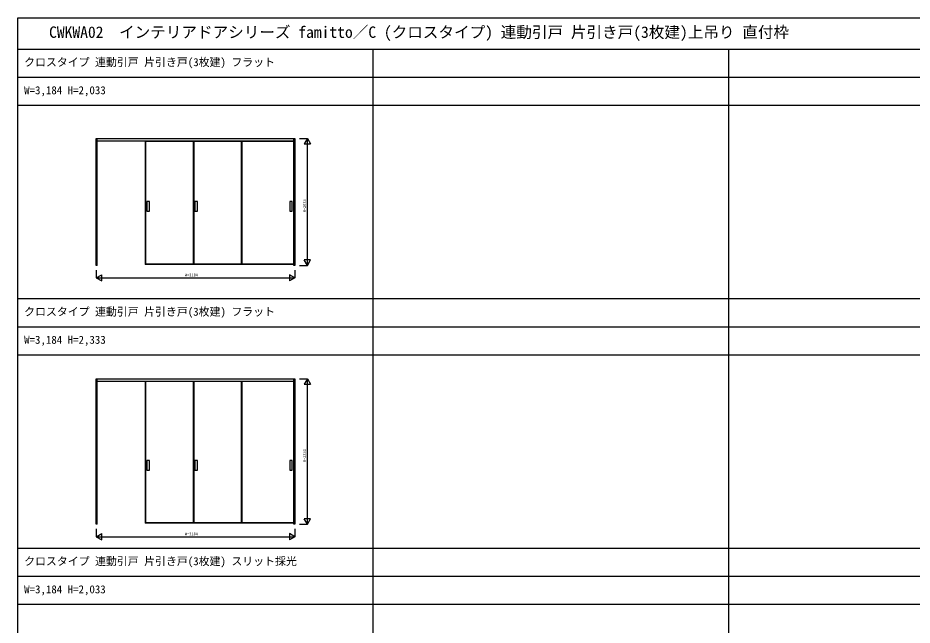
# Model space of a CAD drawing. Units: millimetres, scale not verified. Extents: x -14340 to 14341, y -10000 to 10000.
# Drawn here: x -14340 to 1, y 267 to 10000 of the extents above; entities that cross this region are included whole.
import ezdxf
from ezdxf.enums import TextEntityAlignment as Align

# ---------------------------------------------------------------- set-up
doc = ezdxf.new("R2010")
doc.units = ezdxf.units.MM
doc.header["$LTSCALE"] = 50
for name, color, linetype in [('0-0_0', 7, 'Continuous'), ('0-1_YKK_A1', 4, 'Continuous'), ('0-4_YKK_F1', 7, 'Continuous'), ('0-5_YKK_N1', 2, 'Continuous')]:
    doc.layers.add(name, color=color, linetype=linetype)
doc.styles.add('ＭＳ ゴシック', font='')
doc.styles.get('ＭＳ ゴシック').set_extended_font_data('MS Gothic')

msp = doc.modelspace()

# ---------------------------------------------------------------- linework, layer by layer
at = {"layer": '0-1_YKK_A1'}
for p, q in [((-13081.7, 8066.9), (-9897.7, 8066.9)), ((-13081.7, 6033.9), (-13081.7, 8066.9)), ((-13066.7, 6033.9), (-13066.7, 8066.9)), ((-9912.7, 6033.9), (-9912.7, 8066.9)), ((-9897.7, 8066.9), (-9897.7, 6033.9)), ((-13066.7, 8027.9), (-9912.7, 8027.9)), ((-12300.7, 8027.9), (-12300.7, 6048.9)), ((-12290.7, 8027.9), (-12290.7, 6048.9)), ((-12290.7, 8026.9), (-11530.7, 8026.9)), ((-11530.7, 8027.9), (-11530.7, 6048.9)), ((-11520.7, 8027.9), (-11520.7, 6048.9)), ((-11520.7, 8026.9), (-10760.7, 8026.9)), ((-10760.7, 8027.9), (-10760.7, 6048.9)), ((-10750.7, 8027.9), (-10750.7, 6048.9)), ((-10750.7, 8026.9), (-9912.7, 8026.9)), ((-13066.7, 6033.9), (-13081.7, 6033.9)), ((-9912.7, 6048.9), (-12300.7, 6048.9)), ((-11530.7, 6054.9), (-12290.7, 6054.9)), ((-10760.7, 6054.9), (-11520.7, 6054.9)), ((-9912.7, 6054.9), (-10750.7, 6054.9)), ((-9897.7, 6033.9), (-9912.7, 6033.9)), ((-13081.7, 4216.9), (-9897.7, 4216.9)), ((-13081.7, 1883.9), (-13081.7, 4216.9)), ((-13066.7, 1883.9), (-13066.7, 4216.9)), ((-13066.7, 4177.9), (-9912.7, 4177.9)), ((-12300.7, 4177.9), (-12300.7, 1898.9)), ((-12290.7, 4177.9), (-12290.7, 1898.9)), ((-12290.7, 4176.9), (-11530.7, 4176.9)), ((-11530.7, 4177.9), (-11530.7, 1898.9)), ((-11520.7, 4177.9), (-11520.7, 1898.9)), ((-11520.7, 4176.9), (-10760.7, 4176.9)), ((-10760.7, 4177.9), (-10760.7, 1898.9)), ((-10750.7, 4177.9), (-10750.7, 1898.9)), ((-10750.7, 4176.9), (-9912.7, 4176.9)), ((-9912.7, 1883.9), (-9912.7, 4216.9)), ((-9897.7, 4216.9), (-9897.7, 1883.9)), ((-13066.7, 1883.9), (-13081.7, 1883.9)), ((-9912.7, 1898.9), (-12300.7, 1898.9)), ((-11530.7, 1904.9), (-12290.7, 1904.9)), ((-10760.7, 1904.9), (-11520.7, 1904.9)), ((-9912.7, 1904.9), (-10750.7, 1904.9)), ((-9897.7, 1883.9), (-9912.7, 1883.9))]:
    msp.add_line(p, q, dxfattribs=at)
for points in [[(-12231.2, 7055.4), (-12270.2, 7055.4), (-12270.2, 6902.4), (-12231.2, 6902.4)], [(-11461.2, 7055.4), (-11500.2, 7055.4), (-11500.2, 6902.4), (-11461.2, 6902.4)], [(-9940.2, 7055.4), (-9979.2, 7055.4), (-9979.2, 6902.4), (-9940.2, 6902.4)], [(-12231.2, 2905.4), (-12270.2, 2905.4), (-12270.2, 2752.4), (-12231.2, 2752.4)], [(-11461.2, 2905.4), (-11500.2, 2905.4), (-11500.2, 2752.4), (-11461.2, 2752.4)], [(-9940.2, 2905.4), (-9979.2, 2905.4), (-9979.2, 2752.4), (-9940.2, 2752.4)]]:
    msp.add_lwpolyline(points, close=True, dxfattribs=at)
at = {"layer": '0-4_YKK_F1'}
for p, q in [((-14339.7, 10000.4), (14341.32, 10000.4)), ((-14339.7, -9999.6), (-14339.7, 10000.4)), ((-14339.7, 9500.4), (14160.3, 9500.4)), ((-8639.7, -9999.6), (-8639.7, 9500.4)), ((-2939.7, -9999.6), (-2939.7, 9500.4)), ((-14339.7, 9050.4), (14160.3, 9050.4)), ((-14339.7, 8600.4), (14160.3, 8600.4)), ((-14339.7, 5500.4), (14160.3, 5500.4)), ((-14339.7, 5050.4), (14160.3, 5050.4)), ((-14339.7, 4600.4), (14160.3, 4600.4)), ((-14339.7, 1500.4), (14160.3, 1500.4)), ((-14339.7, 1050.4), (14160.3, 1050.4)), ((-14339.7, 600.4), (14160.3, 600.4))]:
    msp.add_line(p, q, dxfattribs=at)
at = {"layer": '0-5_YKK_N1'}
for p, q in [((-9822.7, 8066.9), (-9697.7, 8066.9)), ((-9697.7, 8066.9), (-9747.7, 7980.3)), ((-9697.7, 6033.9), (-9697.7, 8066.9)), ((-9697.7, 8066.9), (-9647.7, 7980.3)), ((-9747.7, 7980.3), (-9647.7, 7980.3)), ((-9822.7, 6033.9), (-9697.7, 6033.9)), ((-9697.7, 6033.9), (-9747.7, 6120.5)), ((-9647.7, 6120.5), (-9747.7, 6120.5)), ((-9697.7, 6033.9), (-9647.7, 6120.5)), ((-13081.7, 5958.9), (-13081.7, 5833.9)), ((-13081.7, 5833.9), (-12995.1, 5883.9)), ((-12995.1, 5783.9), (-12995.1, 5883.9)), ((-9897.7, 5833.9), (-9984.3, 5883.9)), ((-9984.3, 5883.9), (-9984.3, 5783.9)), ((-9897.7, 5958.9), (-9897.7, 5833.9)), ((-13081.7, 5833.9), (-9897.7, 5833.9)), ((-13081.7, 5833.9), (-12995.1, 5783.9)), ((-9897.7, 5833.9), (-9984.3, 5783.9)), ((-9822.7, 4216.9), (-9697.7, 4216.9)), ((-9697.7, 4216.9), (-9747.7, 4130.3)), ((-9697.7, 1883.9), (-9697.7, 4216.9)), ((-9697.7, 4216.9), (-9647.7, 4130.3)), ((-9747.7, 4130.3), (-9647.7, 4130.3)), ((-9822.7, 1883.9), (-9697.7, 1883.9)), ((-9697.7, 1883.9), (-9747.7, 1970.5)), ((-9647.7, 1970.5), (-9747.7, 1970.5)), ((-9697.7, 1883.9), (-9647.7, 1970.5)), ((-13081.7, 1808.9), (-13081.7, 1683.9)), ((-13081.7, 1683.9), (-12995.1, 1733.9)), ((-12995.1, 1633.9), (-12995.1, 1733.9)), ((-9897.7, 1683.9), (-9984.3, 1733.9)), ((-9984.3, 1733.9), (-9984.3, 1633.9)), ((-9897.7, 1808.9), (-9897.7, 1683.9)), ((-13081.7, 1683.9), (-9897.7, 1683.9)), ((-13081.7, 1683.9), (-12995.1, 1633.9)), ((-9897.7, 1683.9), (-9984.3, 1633.9))]:
    msp.add_line(p, q, dxfattribs=at)

# ---------------------------------------------------------------- texts
at = {"layer": '0-0_0', "style": 'ＭＳ ゴシック'}
for s, height, p in [('CWKWA02  インテリアドアシリーズ famitto／C (クロスタイプ) 連動引戸 片引き戸(3枚建)上吊り 直付枠', 183.3, (-13839.7, 9625.4)), ('クロスタイプ 連動引戸 片引き戸(3枚建) フラット', 128.3, (-14239.7, 9187.9)), ('W=3,184 H=2,033', 128.3, (-14239.7, 8737.9)), ('クロスタイプ 連動引戸 片引き戸(3枚建) フラット', 128.3, (-14239.7, 5187.9)), ('W=3,184 H=2,333', 128.3, (-14239.7, 4737.9)), ('クロスタイプ 連動引戸 片引き戸(3枚建) スリット採光', 128.3, (-14239.7, 1187.9)), ('W=3,184 H=2,033', 128.3, (-14239.7, 737.9))]:
    msp.add_text(s, height=height, dxfattribs=at).set_placement(p, align=Align.BOTTOM_LEFT)
at = {"layer": '0-5_YKK_N1', "style": 'ＭＳ ゴシック'}
for s, p in [('H=2033', (-9707.7, 6885.4)), ('H=2333', (-9707.7, 2880.4))]:
    msp.add_text(s, height=43.99, rotation=90, dxfattribs=at).set_placement(p, align=Align.BOTTOM_LEFT)
for p in [(-11659.7, 5843.9), (-11659.7, 1693.9)]:
    msp.add_text('W=3184', height=43.99, dxfattribs=at).set_placement(p, align=Align.BOTTOM_LEFT)

doc.saveas('drawing.dxf')
